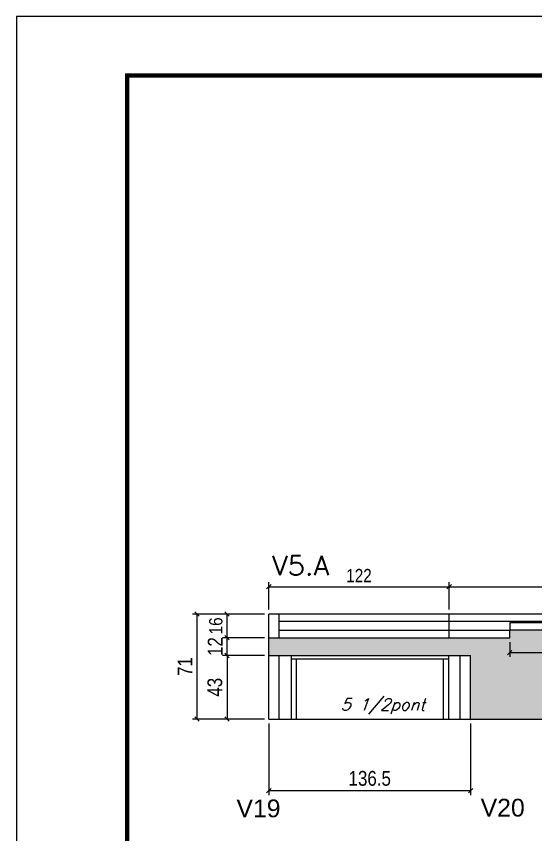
# Model space of a CAD drawing. Extents: x -10448 to -1189, y -11772 to 17235.
# Drawn here: x -8850 to -8498, y 13994 to 14547 of the extents above; entities that cross this region are included whole.
import ezdxf

# ---------------------------------------------------------------- set-up
doc = ezdxf.new("R2010")
doc.units = 0
doc.linetypes.add('DASHED', pattern=[0.75, 0.5, -0.25])
for name, color, linetype in [('5', 5, 'Continuous'), ('COTA', 241, 'Continuous'), ('Painéis', 200, 'Continuous'), ('SARR_2.2x7', 40, 'Continuous'), ('SARR_3.5x7', 81, 'Continuous'), ('SARR_EDITAR', 141, 'Continuous'), ('texto', 7, 'Continuous')]:
    doc.layers.add(name, color=color, linetype=linetype)
for name, color, linetype, lineweight in [('Folhas', 255, 'Continuous', 9), ('SARRAFO DE PRESSAO', 251, 'DASHED', 9), ('Texto Seção', 7, 'Continuous', 15)]:
    doc.layers.add(name, color=color, linetype=linetype, lineweight=lineweight)
doc.styles.add('COTA TECNICA', font='techl___.ttf', dxfattribs={"height": 10})
doc.styles.add('COTA TECNICA-50', font='techl___.ttf', dxfattribs={"height": 9})
doc.styles.add('REGUA-120', font='ROMANS.shx', dxfattribs={"height": 15})
doc.styles.add('Romans', font='romans.shx')
doc.styles.get("Standard").update_dxf_attribs({"font": 'arial.ttf'})
doc.dimstyles.new('COTA PAINEL-50', dxfattribs={"dimtxt": 9, "dimasz": 3, "dimexe": 3, "dimexo": 3, "dimgap": 3, "dimtad": 1, "dimdec": 1, "dimzin": 12, "dimdsep": 46, "dimtxsty": 'COTA TECNICA-50', "dimblk1": 'OBLIQUE', "dimblk2": 'OBLIQUE', "dimsah": 1, "dimcen": 0.9, "dimclrd": 4, "dimclre": 4, "dimclrt": 240, "dimadec": 1, "dimazin": 3, "dimtfac": 1, "dimtdec": 1, "dimtmove": 0, "dimatfit": 3, "dimfxl": 1, "dimtolj": 1, "dimtzin": 12, "dimarcsym": 0})
doc.dimstyles.new('PAINEL', dxfattribs={"dimtxt": 10, "dimasz": 3, "dimexe": 3, "dimexo": 3, "dimgap": 3, "dimtad": 1, "dimdec": 1, "dimzin": 12, "dimdsep": 46, "dimtxsty": 'COTA TECNICA', "dimblk1": 'OBLIQUE', "dimblk2": 'OBLIQUE', "dimsah": 1, "dimcen": 0.9, "dimclrd": 4, "dimclre": 4, "dimclrt": 240, "dimadec": 1, "dimazin": 3, "dimtfac": 1, "dimtdec": 1, "dimtmove": 0, "dimatfit": 3, "dimfxl": 1, "dimtolj": 1, "dimtzin": 12, "dimarcsym": 0})

# ---------------------------------------------------------------- blocks, each defined once
blk = doc.blocks.new('9999999999')
at = {"layer": 'Folhas'}
blk.add_lwpolyline([(98138.98, 34190.21), (99623.98, 34190.21), (99623.98, 35240.21), (98138.98, 35240.21)], close=True, dxfattribs=at)
at = {"layer": 'Folhas', "color": 30, "const_width": 3}
blk.add_lwpolyline([(98213.98, 34230.21), (99583.98, 34230.21), (99583.98, 35200.21), (98213.98, 35200.21)], close=True, dxfattribs=at)
blk = doc.blocks.new('_Oblique')
at = {"color": 0, "linetype": 'ByBlock', "lineweight": -2}
blk.add_line((-0.5, -0.5), (0.5, 0.5), dxfattribs=at)
blk = doc.blocks.new('*D1297')
at = {"layer": 'COTA', "color": 4, "linetype": 'ByBlock', "lineweight": -2, "transparency": 16777216}
for p, q in [((-8678.94, 14068.84), (-8678.94, 14020.43)), ((-8542.44, 14068.84), (-8542.44, 14020.43)), ((-8678.94, 14023.43), (-8542.44, 14023.43))]:
    blk.add_line(p, q, dxfattribs=at)
at = {"layer": 'Defpoints', "color": 0, "linetype": 'ByBlock', "transparency": 16777216}
for p in [(-8678.94, 14071.84), (-8542.44, 14071.84), (-8542.44, 14023.43)]:
    blk.add_point(p, dxfattribs=at)
at = {"layer": 'COTA', "color": 4, "linetype": 'ByBlock', "lineweight": -2, "transparency": 16777216, "xscale": 3, "yscale": 3, "zscale": 3, "rotation": 180}
blk.add_blockref('_Oblique', (-8678.94, 14023.43), dxfattribs=at)
at = {"layer": 'COTA', "color": 4, "linetype": 'ByBlock', "lineweight": -2, "transparency": 16777216, "xscale": 3, "yscale": 3, "zscale": 3}
blk.add_blockref('_Oblique', (-8542.44, 14023.43), dxfattribs=at)
at = {"layer": 'COTA', "color": 240, "linetype": 'ByBlock', "transparency": 16777216, "insert": (-8610.69, 14031.65), "char_height": 10, "attachment_point": 5, "style": 'COTA TECNICA'}
blk.add_mtext('\\A1;136.5', dxfattribs=at)
blk = doc.blocks.new('*D170')
at = {"layer": 'COTA', "color": 4, "linetype": 'ByBlock', "lineweight": -2, "transparency": 16777216}
for p, q in [((-8681.94, 14114.84), (-8710.22, 14114.84)), ((-8707.22, 14114.84), (-8707.22, 14071.84)), ((-8681.94, 14071.84), (-8710.22, 14071.84))]:
    blk.add_line(p, q, dxfattribs=at)
at = {"layer": 'Defpoints', "color": 0, "linetype": 'ByBlock', "transparency": 16777216}
for p in [(-8678.94, 14114.84), (-8707.22, 14071.84), (-8678.94, 14071.84)]:
    blk.add_point(p, dxfattribs=at)
at = {"layer": 'COTA', "color": 4, "linetype": 'ByBlock', "lineweight": -2, "transparency": 16777216, "xscale": 3, "yscale": 3, "zscale": 3}
for p, rotation in [((-8707.22, 14114.84), 90), ((-8707.22, 14071.84), 270)]:
    blk.add_blockref('_Oblique', p, dxfattribs=dict(at, rotation=rotation))
at = {"layer": 'COTA', "color": 240, "linetype": 'ByBlock', "transparency": 16777216, "insert": (-8715.44, 14093.34), "char_height": 10, "attachment_point": 5, "rotation": 90, "style": 'COTA TECNICA'}
blk.add_mtext('\\A1;43', dxfattribs=at)
blk = doc.blocks.new('*D171')
at = {"layer": 'COTA', "color": 4, "linetype": 'ByBlock', "lineweight": -2, "transparency": 16777216}
for p, q in [((-8681.94, 14126.84), (-8710.22, 14126.84)), ((-8707.22, 14114.84), (-8707.22, 14126.84)), ((-8681.94, 14114.84), (-8710.22, 14114.84))]:
    blk.add_line(p, q, dxfattribs=at)
at = {"layer": 'Defpoints', "color": 0, "linetype": 'ByBlock', "transparency": 16777216}
for p in [(-8707.22, 14126.84), (-8678.94, 14126.84), (-8678.94, 14114.84)]:
    blk.add_point(p, dxfattribs=at)
at = {"layer": 'COTA', "color": 4, "linetype": 'ByBlock', "lineweight": -2, "transparency": 16777216, "xscale": 3, "yscale": 3, "zscale": 3}
for p, rotation in [((-8707.22, 14126.84), 90), ((-8707.22, 14114.84), 270)]:
    blk.add_blockref('_Oblique', p, dxfattribs=dict(at, rotation=rotation))
at = {"layer": 'COTA', "color": 240, "linetype": 'ByBlock', "transparency": 16777216, "insert": (-8715.28, 14120.84), "char_height": 10, "attachment_point": 5, "rotation": 90, "style": 'COTA TECNICA'}
blk.add_mtext('\\A1;12', dxfattribs=at)
blk = doc.blocks.new('*D172')
at = {"layer": 'COTA', "color": 4, "linetype": 'ByBlock', "lineweight": -2, "transparency": 16777216}
for p, q in [((-8681.94, 14142.84), (-8730.58, 14142.84)), ((-8727.58, 14142.84), (-8727.58, 14071.84)), ((-8681.94, 14071.84), (-8730.58, 14071.84))]:
    blk.add_line(p, q, dxfattribs=at)
at = {"layer": 'Defpoints', "color": 0, "linetype": 'ByBlock', "transparency": 16777216}
for p in [(-8678.94, 14142.84), (-8727.58, 14071.84), (-8678.94, 14071.84)]:
    blk.add_point(p, dxfattribs=at)
at = {"layer": 'COTA', "color": 4, "linetype": 'ByBlock', "lineweight": -2, "transparency": 16777216, "xscale": 3, "yscale": 3, "zscale": 3}
for p, rotation in [((-8727.58, 14142.84), 90), ((-8727.58, 14071.84), 270)]:
    blk.add_blockref('_Oblique', p, dxfattribs=dict(at, rotation=rotation))
at = {"layer": 'COTA', "color": 240, "linetype": 'ByBlock', "transparency": 16777216, "insert": (-8735.65, 14107.34), "char_height": 10, "attachment_point": 5, "rotation": 90, "style": 'COTA TECNICA'}
blk.add_mtext('\\A1;71', dxfattribs=at)
blk = doc.blocks.new('*D173')
at = {"layer": 'COTA', "color": 4, "linetype": 'ByBlock', "lineweight": -2, "transparency": 16777216}
for p, q in [((-8681.94, 14142.84), (-8710.22, 14142.84)), ((-8707.22, 14126.84), (-8707.22, 14142.84)), ((-8681.94, 14126.84), (-8710.22, 14126.84))]:
    blk.add_line(p, q, dxfattribs=at)
at = {"layer": 'Defpoints', "color": 0, "linetype": 'ByBlock', "transparency": 16777216}
for p in [(-8707.22, 14142.84), (-8678.94, 14142.84), (-8678.94, 14126.84)]:
    blk.add_point(p, dxfattribs=at)
at = {"layer": 'COTA', "color": 4, "linetype": 'ByBlock', "lineweight": -2, "transparency": 16777216, "xscale": 3, "yscale": 3, "zscale": 3}
for p, rotation in [((-8707.22, 14142.84), 90), ((-8707.22, 14126.84), 270)]:
    blk.add_blockref('_Oblique', p, dxfattribs=dict(at, rotation=rotation))
at = {"layer": 'COTA', "color": 240, "linetype": 'ByBlock', "transparency": 16777216, "insert": (-8714.81, 14134.84), "char_height": 9, "attachment_point": 5, "rotation": 90, "style": 'COTA TECNICA-50'}
blk.add_mtext('\\A1;16', dxfattribs=at)
blk = doc.blocks.new('*D1299')
at = {"layer": 'COTA', "color": 4, "linetype": 'ByBlock', "lineweight": -2, "transparency": 16777216}
for p, q in [((-8678.94, 14145.84), (-8678.94, 14164.3)), ((-8556.94, 14145.84), (-8556.94, 14164.3)), ((-8678.94, 14161.3), (-8556.94, 14161.3))]:
    blk.add_line(p, q, dxfattribs=at)
at = {"layer": 'Defpoints', "color": 0, "linetype": 'ByBlock', "transparency": 16777216}
for p in [(-8556.94, 14161.3), (-8678.94, 14142.84), (-8556.94, 14142.84)]:
    blk.add_point(p, dxfattribs=at)
at = {"layer": 'COTA', "color": 4, "linetype": 'ByBlock', "lineweight": -2, "transparency": 16777216, "xscale": 3, "yscale": 3, "zscale": 3, "rotation": 180}
blk.add_blockref('_Oblique', (-8678.94, 14161.3), dxfattribs=at)
at = {"layer": 'COTA', "color": 4, "linetype": 'ByBlock', "lineweight": -2, "transparency": 16777216, "xscale": 3, "yscale": 3, "zscale": 3}
blk.add_blockref('_Oblique', (-8556.94, 14161.3), dxfattribs=at)
at = {"layer": 'COTA', "color": 240, "linetype": 'ByBlock', "transparency": 16777216, "insert": (-8617.94, 14168.85), "char_height": 9, "attachment_point": 5, "style": 'COTA TECNICA-50'}
blk.add_mtext('\\A1;122', dxfattribs=at)
blk = doc.blocks.new('*D1300')
at = {"layer": 'COTA', "color": 4, "linetype": 'ByBlock', "lineweight": -2, "transparency": 16777216}
for p, q in [((-8556.94, 14145.84), (-8556.94, 14164.3)), ((-8400.9, 14145.84), (-8400.9, 14164.3)), ((-8556.94, 14161.3), (-8400.9, 14161.3))]:
    blk.add_line(p, q, dxfattribs=at)
at = {"layer": 'Defpoints', "color": 0, "linetype": 'ByBlock', "transparency": 16777216}
for p in [(-8400.9, 14161.3), (-8556.94, 14142.84), (-8400.9, 14142.84)]:
    blk.add_point(p, dxfattribs=at)
at = {"layer": 'COTA', "color": 4, "linetype": 'ByBlock', "lineweight": -2, "transparency": 16777216, "xscale": 3, "yscale": 3, "zscale": 3, "rotation": 180}
blk.add_blockref('_Oblique', (-8556.94, 14161.3), dxfattribs=at)
at = {"layer": 'COTA', "color": 4, "linetype": 'ByBlock', "lineweight": -2, "transparency": 16777216, "xscale": 3, "yscale": 3, "zscale": 3}
blk.add_blockref('_Oblique', (-8400.9, 14161.3), dxfattribs=at)
at = {"layer": 'COTA', "color": 240, "linetype": 'ByBlock', "transparency": 16777216, "insert": (-8478.92, 14168.9), "char_height": 9, "attachment_point": 5, "style": 'COTA TECNICA-50'}
blk.add_mtext('\\A1;156', dxfattribs=at)
blk = doc.blocks.new('*D1273')
at = {"layer": 'COTA', "color": 4, "linetype": 'ByBlock', "lineweight": -2, "transparency": 16777216}
for p, q in [((-8400.9, 14128.84), (-8400.9, 14113.8)), ((-8515.94, 14123.84), (-8515.94, 14113.8)), ((-8515.94, 14116.8), (-8400.9, 14116.8))]:
    blk.add_line(p, q, dxfattribs=at)
at = {"layer": 'Defpoints', "color": 0, "linetype": 'ByBlock', "transparency": 16777216}
for p in [(-8400.9, 14131.84), (-8515.94, 14126.84), (-8400.9, 14116.8)]:
    blk.add_point(p, dxfattribs=at)
at = {"layer": 'COTA', "color": 4, "linetype": 'ByBlock', "lineweight": -2, "transparency": 16777216, "xscale": 3, "yscale": 3, "zscale": 3, "rotation": 180}
blk.add_blockref('_Oblique', (-8515.94, 14116.8), dxfattribs=at)
at = {"layer": 'COTA', "color": 4, "linetype": 'ByBlock', "lineweight": -2, "transparency": 16777216, "xscale": 3, "yscale": 3, "zscale": 3}
blk.add_blockref('_Oblique', (-8400.9, 14116.8), dxfattribs=at)
at = {"layer": 'COTA', "color": 240, "linetype": 'ByBlock', "transparency": 16777216, "insert": (-8458.42, 14124.4), "char_height": 9, "attachment_point": 5, "style": 'COTA TECNICA-50'}
blk.add_mtext('\\A1;115', dxfattribs=at)

msp = doc.modelspace()

# ---------------------------------------------------------------- hatches: boundary and pattern name
at = {"layer": 'COTA', "linetype": 'ByBlock'}
h = msp.add_hatch(dxfattribs=at)
h.set_pattern_fill('AR-CONC', color=256, scale=0.03)
h.paths.add_polyline_path([(-8488.9, 14113.84), (-8024.4, 14113.84), (-7536.4, 14113.84), (-7536.4, 14131.84), (-8024.4, 14131.84), (-8412.4, 14131.84), (-8515.94, 14131.84), (-8515.94, 14126.84), (-8678.94, 14126.84), (-8678.94, 14114.84), (-8542.44, 14114.84), (-8542.44, 14071.84), (-8488.9, 14071.84)])
h.paths.add_polyline_path([(-8468.7, 14115.56), (-8448.64, 14115.56), (-8448.64, 14134.09), (-8468.7, 14134.09)], flags=9)

# ---------------------------------------------------------------- linework, layer by layer
for p, q in [((-8678.94, 14114.84), (-8678.94, 14126.84)), ((-8542.44, 14071.84), (-8488.9, 14071.84))]:
    msp.add_line(p, q, dxfattribs=at)
at = {"layer": 'Painéis', "linetype": 'ByBlock'}
for p, q in [((-8678.94, 14126.84), (-8678.94, 14142.84)), ((-8556.94, 14126.84), (-8556.94, 14142.84)), ((-8515.94, 14126.84), (-8515.94, 14131.84)), ((-8678.94, 14126.84), (-8515.94, 14126.84)), ((-8678.94, 14114.84), (-8542.44, 14114.84)), ((-8678.94, 14071.84), (-8678.94, 14114.84)), ((-8542.44, 14071.84), (-8542.44, 14114.84)), ((-8678.94, 14071.84), (-8542.44, 14071.84))]:
    msp.add_line(p, q, dxfattribs=at)
at = {"layer": 'Painéis', "linetype": 'Continuous'}
msp.add_line((-8400.9, 14142.84), (-8678.94, 14142.84), dxfattribs=at)
msp.add_lwpolyline([(-8400.9, 14131.84), (-8515.94, 14131.84)], dxfattribs=at)
at = {"layer": 'SARR_2.2x7', "linetype": 'Continuous'}
for p, q in [((-8671.94, 14126.84), (-8671.94, 14142.84)), ((-8671.94, 14071.84), (-8671.94, 14114.84)), ((-8663.94, 14112.64), (-8557.44, 14112.64)), ((-8549.44, 14071.84), (-8549.44, 14114.84))]:
    msp.add_line(p, q, dxfattribs=at)
at = {"layer": 'SARR_3.5x7'}
for p, q in [((-8663.94, 14114.84), (-8663.94, 14071.84)), ((-8660.44, 14112.64), (-8660.44, 14071.84)), ((-8560.94, 14112.64), (-8560.94, 14071.84)), ((-8557.44, 14114.84), (-8557.44, 14071.84)), ((-8663.94, 14071.84), (-8660.44, 14071.84)), ((-8560.94, 14071.84), (-8557.44, 14071.84))]:
    msp.add_line(p, q, dxfattribs=at)
at = {"layer": 'SARR_EDITAR', "linetype": 'Continuous'}
for p, q in [((-8400.9, 14137.84), (-8671.94, 14137.84)), ((-8515.94, 14136.84), (-8515.94, 14131.84))]:
    msp.add_line(p, q, dxfattribs=at)
at = {"layer": 'SARR_EDITAR', "linetype": 'ByBlock'}
msp.add_line((-8671.94, 14131.84), (-8515.94, 14131.84), dxfattribs=at)
at = {"layer": 'SARR_EDITAR', "linetype": 'Continuous'}
msp.add_lwpolyline([(-8400.9, 14136.84), (-8515.94, 14136.84)], dxfattribs=at)

# ---------------------------------------------------------------- block references
at = {"layer": 'SARRAFO DE PRESSAO', "color": 6, "linetype": 'ByBlock'}
msp.add_blockref('9999999999', (-106988.76, -20693.13), dxfattribs=at)

# ---------------------------------------------------------------- texts
at = {"layer": '5', "linetype": 'Continuous'}
for s, rotation, p in [('V19', 0, (-8700.86, 14005.42)), ('V20', 360, (-8535.63, 14005.9))]:
    msp.add_text(s, height=12, rotation=rotation, dxfattribs=at).set_placement(p)
at = {"layer": 'texto', "color": 2, "insert": (-8601.83, 14080.38), "char_height": 8, "attachment_point": 5, "style": 'Romans'}
msp.add_mtext('{\\Q19;\\C256;5 1/2pont}', dxfattribs=at)
at = {"layer": 'Texto Seção', "style": 'REGUA-120', "width": 1.05}
msp.add_text('V5.A', height=13, dxfattribs=at).set_placement((-8676.74, 14169.12))

# ---------------------------------------------------------------- dimensions: what is measured, and where the dimension line sits
at = {"layer": 'COTA', "linetype": 'ByBlock'}
for base, p1, p2, dimstyle, picture, middle in [((-8556.94, 14161.3), (-8678.94, 14142.84), (-8556.94, 14142.84), 'COTA PAINEL-50', '*D1299', (-8617.94, 14168.85)), ((-8400.9, 14116.8), (-8515.94, 14126.84), (-8400.9, 14131.84), 'COTA PAINEL-50', '*D1273', (-8458.42, 14124.4)), ((-8542.44, 14023.43), (-8678.94, 14071.84), (-8542.44, 14071.84), 'PAINEL', '*D1297', (-8610.69, 14031.65))]:
    dim = msp.add_linear_dim(base=base, p1=p1, p2=p2, dimstyle=dimstyle, dxfattribs=at)
    dim.commit()
    dim.dimension.update_dxf_attribs({"geometry": picture, "text_midpoint": middle})
dim = msp.add_linear_dim(base=(-8400.9, 14161.3), p1=(-8556.94, 14142.84), p2=(-8400.9, 14142.84), dimstyle='COTA PAINEL-50', override={"dimtmove": 1}, dxfattribs=at)
dim.commit()
dim.dimension.update_dxf_attribs({"geometry": '*D1300', "text_midpoint": (-8478.92, 14168.9)})
for base, p1, p2, dimstyle, picture, middle in [((-8727.58, 14071.84), (-8678.94, 14142.84), (-8678.94, 14071.84), 'PAINEL', '*D172', (-8735.65, 14107.34)), ((-8707.22, 14142.84), (-8678.94, 14126.84), (-8678.94, 14142.84), 'COTA PAINEL-50', '*D173', (-8714.81, 14134.84)), ((-8707.22, 14071.84), (-8678.94, 14114.84), (-8678.94, 14071.84), 'PAINEL', '*D170', (-8715.44, 14093.34))]:
    dim = msp.add_linear_dim(base=base, p1=p1, p2=p2, angle=90, dimstyle=dimstyle, dxfattribs=at)
    dim.commit()
    dim.dimension.update_dxf_attribs({"geometry": picture, "text_midpoint": middle})
dim = msp.add_linear_dim(base=(-8707.22, 14126.84), p1=(-8678.94, 14114.84), p2=(-8678.94, 14126.84), angle=90, dimstyle='PAINEL', dxfattribs=at)
dim.commit()
dim.dimension.update_dxf_attribs({"geometry": '*D171', "text_midpoint": (-8707.22, 14120.84), "dimtype": 160})

doc.saveas('drawing.dxf')
